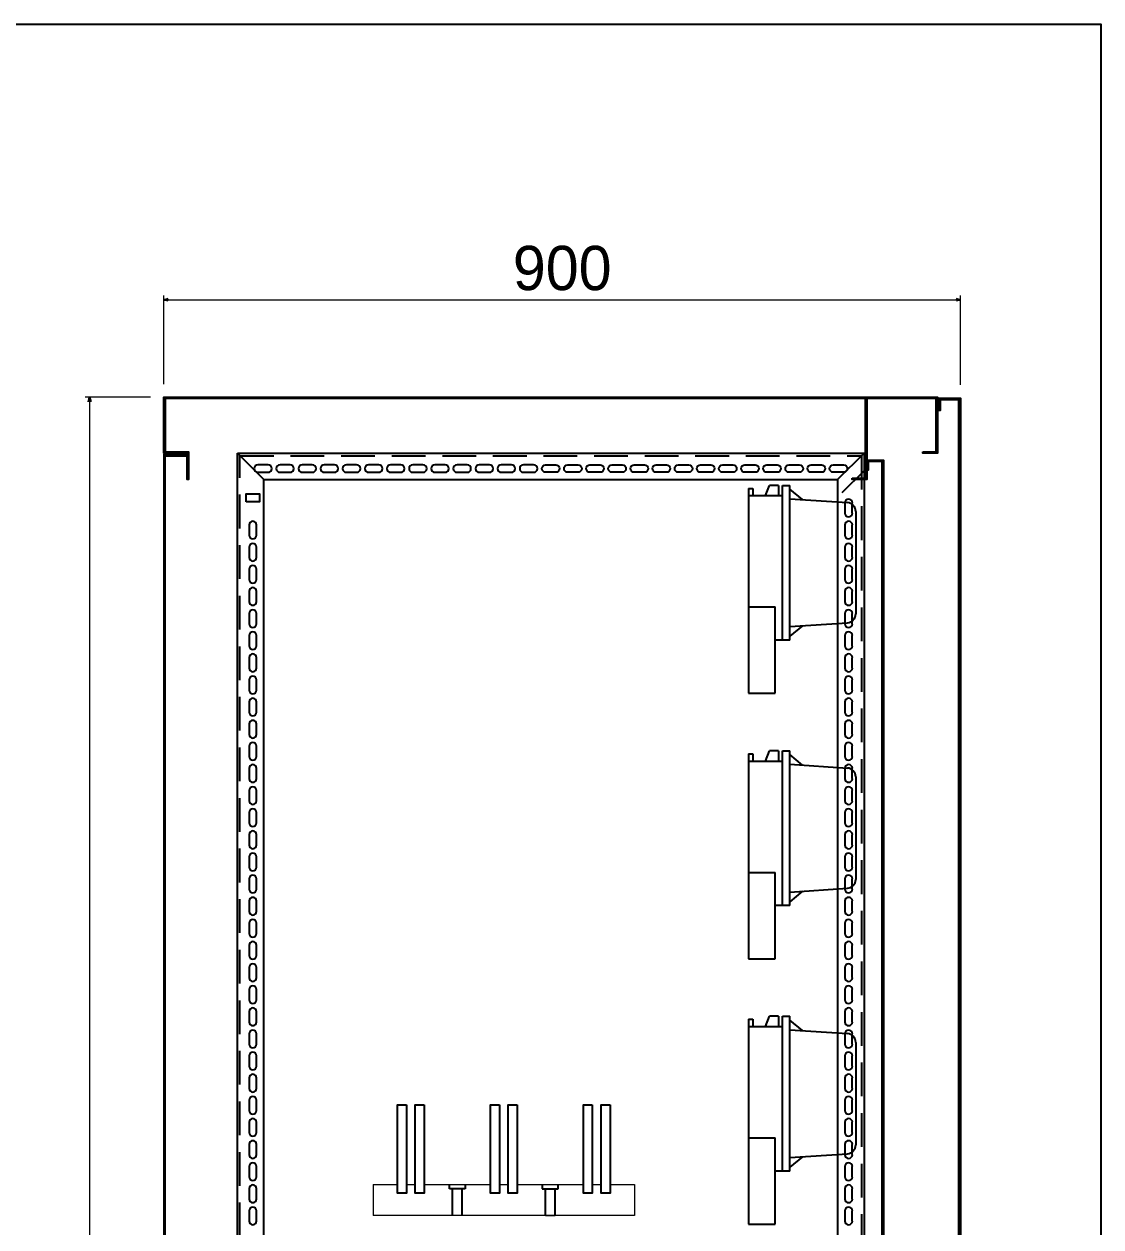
# Model space of a CAD drawing. Header units: millimetres. Extents: x 0 to 6523, y 0 to 4612.
# Drawn here: x 5306 to 6523, y 3253 to 4612 of the extents above; entities that cross this region are included whole.
import ezdxf

# ---------------------------------------------------------------- set-up
doc = ezdxf.new("R2010")
doc.units = ezdxf.units.MM
doc.linetypes.add('HIDDENX2', pattern=[19.05, 12.7, -6.35])
doc.layers.add('CNC', color=7, linetype='Continuous')
doc.layers.add('DIM', color=253, linetype='Continuous')
doc.styles.add('Arial', font='arial.ttf')
doc.dimstyles.new('CNC', dxfattribs={"dimtxt": 50, "dimasz": 5, "dimexe": 5, "dimexo": 15, "dimgap": 10, "dimtad": 1, "dimdec": 0, "dimtxsty": 'Standard', "dimblk": 'OPEN30', "dimcen": 10, "dimclrd": 5, "dimclre": 5, "dimclrt": 3, "dimazin": 3, "dimtfac": 1, "dimtdec": 0, "dimtmove": 0, "dimatfit": 3, "dimldrblk": 'ARCHTICK', "dimlwd": 9, "dimlwe": 9})

# ---------------------------------------------------------------- blocks, each defined once
blk = doc.blocks.new('*D5')
at = {"color": 0, "linetype": 'ByBlock', "lineweight": -2}
for p, q in [((5378.7, 4185.1), (5380, 4190.1)), ((5380, 4190.1), (5381.4, 4185.1)), ((5380, 4190.1), (5380, 4185.1)), ((5380, 2090.1), (5378.7, 2095.1)), ((5381.4, 2095.1), (5380, 2090.1)), ((5380, 2090.1), (5380, 2095.1))]:
    blk.add_line(p, q, dxfattribs=at)
at = {"layer": 'Defpoints', "color": 0, "transparency": 16777216}
for p in [(5464, 4190.1), (5380, 2090.1), (5464, 2090.1)]:
    blk.add_point(p, dxfattribs=at)
at = {"layer": 'DIM', "color": 5, "lineweight": 9, "transparency": 16777216}
for p, q in [((5449, 4190.1), (5375, 4190.1)), ((5380, 4185.1), (5380, 2095.1)), ((5449, 2090.1), (5375, 2090.1))]:
    blk.add_line(p, q, dxfattribs=at)
at = {"layer": 'DIM', "color": 3, "transparency": 16777216, "insert": (5344.5, 3140.1), "char_height": 50, "attachment_point": 5, "rotation": 90}
blk.add_mtext('2100', dxfattribs=at)
blk = doc.blocks.new('_ArchTick')
at = {"color": 0, "const_width": 0.15}
blk.add_lwpolyline([(-0.5, -0.5), (0.5, 0.5)], dxfattribs=at)
blk = doc.blocks.new('_Open30')
at = {"color": 0, "linetype": 'ByBlock', "lineweight": -2}
for p, q in [((-1, 0.27), (0, 0)), ((0, 0), (-1, -0.27)), ((0, 0), (-1, 0))]:
    blk.add_line(p, q, dxfattribs=at)
blk = doc.blocks.new('*D6')
at = {"color": 5, "lineweight": 9, "ltscale": 3, "transparency": 16777216}
for p, q in [((5464, 4205.1), (5464, 4305.3)), ((5469, 4300.3), (6359, 4300.3)), ((6364, 4204.1), (6364, 4305.3))]:
    blk.add_line(p, q, dxfattribs=at)
at = {"color": 0, "linetype": 'ByBlock', "lineweight": -2}
for p, q in [((5464, 4300.3), (5469, 4301.7)), ((5469, 4299), (5464, 4300.3)), ((5464, 4300.3), (5469, 4300.3)), ((6359, 4301.7), (6364, 4300.3)), ((6364, 4300.3), (6359, 4299)), ((6364, 4300.3), (6359, 4300.3))]:
    blk.add_line(p, q, dxfattribs=at)
at = {"layer": 'Defpoints', "color": 0, "ltscale": 3, "transparency": 16777216}
for p in [(6364, 4300.3), (5464, 4190.1), (6364, 4189.1)]:
    blk.add_point(p, dxfattribs=at)
at = {"color": 3, "ltscale": 3, "transparency": 16777216, "insert": (5914, 4335.9), "char_height": 50, "attachment_point": 5}
blk.add_mtext('900', dxfattribs=at)
blk = doc.blocks.new('Congto1P-2')
at = {"color": 126}
for p, q in [((0, 231.6), (0, 0)), ((0, 231.6), (5, 231.6)), ((5, 231.6), (5, 223.5)), ((19.3, 223.5), (23.7, 235)), ((33.7, 235), (23.7, 235)), ((33.7, 235), (33.7, 223.5)), ((38.5, 60.2), (38.5, 235)), ((38.5, 235), (46.5, 235)), ((46.5, 60.2), (46.5, 235)), ((0, 223.5), (38.5, 223.5)), ((61, 218.9), (46.5, 230.7)), ((46.5, 219.8), (111.7, 215.5)), ((121, 205.6), (121, 89.7)), ((0, 97.7), (30, 97.7)), ((30, 0), (30, 97.7)), ((46.5, 75.4), (111.7, 79.7)), ((61, 76.3), (46.5, 64.5)), ((46.5, 60.2), (30, 60.2)), ((0, 0), (30, 0))]:
    blk.add_line(p, q, dxfattribs=at)
for centre, start, end in [((111, 205.6), 0, 86.2106), ((111, 89.7), 273.7894, 0)]:
    blk.add_arc(centre, 10, start, end, dxfattribs=at)
blk = doc.blocks.new('ovan8.5x20')
at = {"layer": 'CNC', "color": 2, "lineweight": -3}
for p, q in [((5.7, 4.2), (-5.8, 4.2)), ((-5.8, -4.2), (5.7, -4.2))]:
    blk.add_line(p, q, dxfattribs=at)
for centre, start, end in [((-5.8, 0), 90, 270), ((5.7, 0), 270, 90)]:
    blk.add_arc(centre, 4.25, start, end, dxfattribs=at)
blk = doc.blocks.new('*U10642')
at = {"color": 1, "lineweight": 5, "ltscale": 2}
for p, q in [((-147.5, 35), (-120, 35)), ((-147.5, 35), (-147.5, 0)), ((-110, 35), (-100, 35)), ((-90, 35), (-15, 35)), ((-5, 35), (5, 35)), ((15, 35), (90, 35)), ((100, 35), (110, 35)), ((120, 35), (147.5, 35)), ((147.5, 35), (147.5, 0)), ((147.5, 0), (-147.5, 0))]:
    blk.add_line(p, q, dxfattribs=at)
at = {"color": 252, "lineweight": 5, "ltscale": 2}
for p, q in [((-120, 35), (-120, 25)), ((-110, 35), (-110, 25)), ((-100, 35), (-100, 25)), ((-90, 35), (-90, 25)), ((-15, 35), (-15, 25)), ((-5, 35), (-5, 25)), ((5, 35), (5, 25)), ((15, 35), (15, 25)), ((90, 35), (90, 25)), ((100, 35), (110, 35)), ((100, 35), (100, 25)), ((110, 35), (110, 25)), ((120, 35), (120, 25)), ((-120, 25), (-110, 25)), ((-100, 25), (-90, 25)), ((-5, 25), (-15, 25)), ((5, 25), (15, 25)), ((100, 25), (90, 25)), ((110, 25), (120, 25)), ((-47, 0), (-58, 0)), ((47, 0), (58, 0))]:
    blk.add_line(p, q, dxfattribs=at)
at = {"color": 252}
for p, q in [((-61.5, 30), (-61.5, 35)), ((-43.5, 30), (-61.5, 30)), ((-58, 0), (-58, 30)), ((-47, 0), (-47, 30)), ((-43.5, 35), (-43.5, 30)), ((43.5, 35), (43.5, 30)), ((43.5, 30), (61.5, 30)), ((47, 0), (47, 30)), ((58, 0), (58, 30)), ((61.5, 30), (61.5, 35))]:
    blk.add_line(p, q, dxfattribs=at)
blk = doc.blocks.new('KHUNG CHUẨN')
at = {"color": 7}
blk.add_lwpolyline([(16919.25, -26555.16), (19889.25, -26555.16), (19889.25, -28655.16), (16919.25, -28655.16)], close=True, dxfattribs=at)
at = {"color": 3, "style": 'Arial'}
for tag, p in [('#01', (17055.57, -28580.1)), ('#02', (17431.39, -28580.1)), ('#03', (18030.58, -28580.1)), ('#08', (18751.7, -28580.1)), ('#10', (19064.78, -28580.1)), ('#11', (19060.3, -28625.69)), ('#04', (17024.77, -28634.62)), ('#05', (17308.45, -28633.02)), ('#06', (17632.65, -28633.73)), ('#07', (18002.01, -28634.74)), ('#09', (18753.85, -28632.6)), ('#12', (19806.46, -28628.91))]:
    blk.add_attdef(tag, p, '', height=20, dxfattribs=at)

msp = doc.modelspace()

# ---------------------------------------------------------------- linework, layer by layer
at = {"color": 252, "ltscale": 3}
for p, q in [((5547, 4127.1), (5577, 4097.1)), ((6255, 4127.1), (6225, 4097.1)), ((6255, 4107.1), (6230, 4082.1))]:
    msp.add_line(p, q, dxfattribs=at)
at = {"color": 7}
for points in [[(5465.5, 4188.6), (5465.5, 4188.6), (5465.5, 4188.6), (5465.5, 4188.6), (5465.5, 4128.6), (5492, 4128.6), (5492, 4097.1), (5490.5, 4097.1), (5490.5, 4127.1), (5464, 4127.1), (5464, 4190.1), (5465.5, 4190.1), (5465.5, 4188.6), (5465.5, 4188.6)], [(6336.5, 4164.6), (6336.5, 4188.6), (5465.5, 4188.6), (5465.5, 4188.6), (5465.5, 4188.6), (5465.5, 4190.1), (6338, 4190.1), (6338, 4164.6)], [(6321.5, 4128.6), (6336.5, 4128.6), (6336.5, 4188.6), (6256.5, 4188.6), (6256.5, 4188.6), (6255, 4188.6), (6255, 4190.1), (6255, 4190.1), (6255, 4190.1), (6338, 4190.1), (6338, 4127.1), (6321.5, 4127.1)], [(6341, 2105.1), (6341, 2093.1), (6362, 2093.1), (6362, 4187.1), (6341, 4187.1), (6341, 4175.1), (6339, 4175.1), (6339, 4189.1), (6364, 4189.1), (6364, 2091.1), (6339, 2091.1), (6339, 2105.1)], [(5489.5, 3142.6), (5465.5, 3142.6), (5465.5, 4124.1), (5489.5, 4124.1), (5489.5, 4125.6), (5464, 4125.6), (5464, 3141.1), (5489.5, 3141.1)], [(5489.5, 3142.6), (5465.5, 3142.6), (5465.5, 4124.1), (5489.5, 4124.1), (5489.5, 4125.6), (5464, 4125.6), (5464, 3141.1), (5489.5, 3141.1)]]:
    msp.add_lwpolyline(points, close=True, dxfattribs=at)
at = {"color": 3}
msp.add_lwpolyline([(6241.5, 4098.6), (6256.5, 4098.6), (6256.5, 4188.6), (6258, 4188.6), (6258, 4097.1), (6241.5, 4097.1)], close=True, dxfattribs=at)
at = {"color": 252, "ltscale": 3}
for points in [[(5547, 4127.1), (6255, 4127.1), (6255, 2153.1), (5547, 2153.1)], [(5577, 4097.1), (6225, 4097.1), (6225, 2183.1), (5577, 2183.1)]]:
    msp.add_lwpolyline(points, close=True, dxfattribs=at)
at = {"color": 252, "linetype": 'HIDDENX2', "ltscale": 3}
msp.add_lwpolyline([(5550, 4124.1), (6252, 4124.1), (6252, 2156.1), (5550, 2156.1)], close=True, dxfattribs=at)
at = {"color": 6}
msp.add_lwpolyline([(6259.5, 2172.6), (6259.5, 2162.6), (6275.5, 2162.6), (6275.5, 4117.6), (6259.5, 4117.6), (6259.5, 4107.6), (6258, 4107.6), (6258, 4119.1), (6277, 4119.1), (6277, 2161.1), (6258, 2161.1), (6258, 2172.6)], close=True, dxfattribs=at)
at = {"color": 2, "ltscale": 3}
for points in [[(5557, 4072.1), (5557, 4081.1), (5572, 4081.1), (5572, 4072.1)], [(5843, 3390.6), (5843, 3290.6), (5833, 3290.6), (5833, 3390.6)], [(5863, 3390.6), (5863, 3290.6), (5853, 3290.6), (5853, 3390.6)]]:
    msp.add_lwpolyline(points, close=True, dxfattribs=at)
at = {"color": 5, "ltscale": 3}
for points in [[(5738, 3390.6), (5738, 3290.6), (5728, 3290.6), (5728, 3390.6)], [(5758, 3390.6), (5758, 3290.6), (5748, 3290.6), (5748, 3390.6)]]:
    msp.add_lwpolyline(points, close=True, dxfattribs=at)
at = {"color": 1, "ltscale": 3}
for points in [[(5948, 3390.6), (5948, 3290.6), (5938, 3290.6), (5938, 3390.6)], [(5968, 3390.6), (5968, 3290.6), (5958, 3290.6), (5958, 3390.6)]]:
    msp.add_lwpolyline(points, close=True, dxfattribs=at)

# ---------------------------------------------------------------- block references
at = {"color": 3, "xscale": 2.196150000008856, "yscale": 2.196150000008856, "zscale": 2.196150000008856}
msp.add_blockref('KHUNG CHUẨN', (-37157.2, 62931), dxfattribs=at)
at = {"color": 7}
for p in [(6124.5, 3855.6), (6124.5, 3555.6), (6124.5, 3255.6)]:
    msp.add_blockref('Congto1P-2', p, dxfattribs=at)
msp.add_blockref('*U10642', (5848, 3265.6))
at = {"layer": 'CNC', "lineweight": -3}
for p in [(5576, 4109.6), (5601, 4109.6), (5626, 4109.6), (5651, 4109.6), (5676, 4109.6), (5701, 4109.6), (5726, 4109.6), (5751, 4109.6), (5776, 4109.6), (5801, 4109.6), (5826, 4109.6), (5851, 4109.6), (5876, 4109.6)]:
    msp.add_blockref('ovan8.5x20', p, dxfattribs=at)
at = {"layer": 'CNC', "lineweight": -3, "xscale": -1}
for p in [(5901, 4109.6), (5926, 4109.6), (5951, 4109.6), (5976, 4109.6), (6001, 4109.6), (6026, 4109.6), (6051, 4109.6), (6076, 4109.6), (6101, 4109.6), (6126, 4109.6), (6151, 4109.6), (6176, 4109.6), (6201, 4109.6), (6226, 4109.6)]:
    msp.add_blockref('ovan8.5x20', p, dxfattribs=at)
at = {"layer": 'CNC', "lineweight": -3, "rotation": 90}
for p in [(6237.5, 4065.1), (5564.5, 4040.1), (6237.5, 4040.1), (5564.5, 4015.1), (6237.5, 4015.1), (5564.5, 3990.1), (6237.5, 3990.1), (5564.5, 3965.1), (6237.5, 3965.1), (5564.5, 3940.1), (6237.5, 3940.1), (5564.5, 3915.1), (6237.5, 3915.1), (5564.5, 3890.1), (6237.5, 3890.1), (5564.5, 3865.1), (6237.5, 3865.1), (5564.5, 3840.1), (6237.5, 3840.1), (5564.5, 3815.1), (6237.5, 3815.1), (5564.5, 3790.1), (6237.5, 3790.1), (5564.5, 3765.1), (6237.5, 3765.1), (5564.5, 3740.1), (6237.5, 3740.1), (5564.5, 3715.1), (6237.5, 3715.1), (5564.5, 3690.1), (6237.5, 3690.1), (5564.5, 3665.1), (6237.5, 3665.1), (5564.5, 3640.1), (6237.5, 3640.1), (5564.5, 3615.1), (6237.5, 3615.1), (5564.5, 3590.1), (6237.5, 3590.1), (5564.5, 3565.1), (6237.5, 3565.1), (5564.5, 3540.1), (6237.5, 3540.1), (5564.5, 3515.1), (6237.5, 3515.1), (5564.5, 3490.1), (6237.5, 3490.1), (5564.5, 3465.1), (6237.5, 3465.1), (5564.5, 3440.1), (6237.5, 3440.1), (5564.5, 3415.1), (6237.5, 3415.1), (5564.5, 3390.1), (6237.5, 3390.1), (5564.5, 3365.1), (6237.5, 3365.1), (5564.5, 3340.1), (6237.5, 3340.1), (5564.5, 3315.1), (6237.5, 3315.1), (5564.5, 3290.1), (6237.5, 3290.1), (5564.5, 3265.1), (6237.5, 3265.1)]:
    msp.add_blockref('ovan8.5x20', p, dxfattribs=at)

# ---------------------------------------------------------------- dimensions: what is measured, and where the dimension line sits
at = {"ltscale": 3}
dim = msp.add_linear_dim(base=(6364, 4300.3), p1=(5464, 4190.1), p2=(6364, 4189.1), dimstyle='CNC', dxfattribs=at)
dim.commit()
dim.dimension.update_dxf_attribs({"geometry": '*D6', "text_midpoint": (5914, 4335.9)})
at = {"layer": 'DIM', "color": 7}
dim = msp.add_linear_dim(base=(5380, 2090.1), p1=(5464, 4190.1), p2=(5464, 2090.1), angle=270, dimstyle='CNC', dxfattribs=at)
dim.commit()
dim.dimension.update_dxf_attribs({"geometry": '*D5', "text_midpoint": (5344.5, 3140.1)})

doc.saveas('drawing.dxf')
